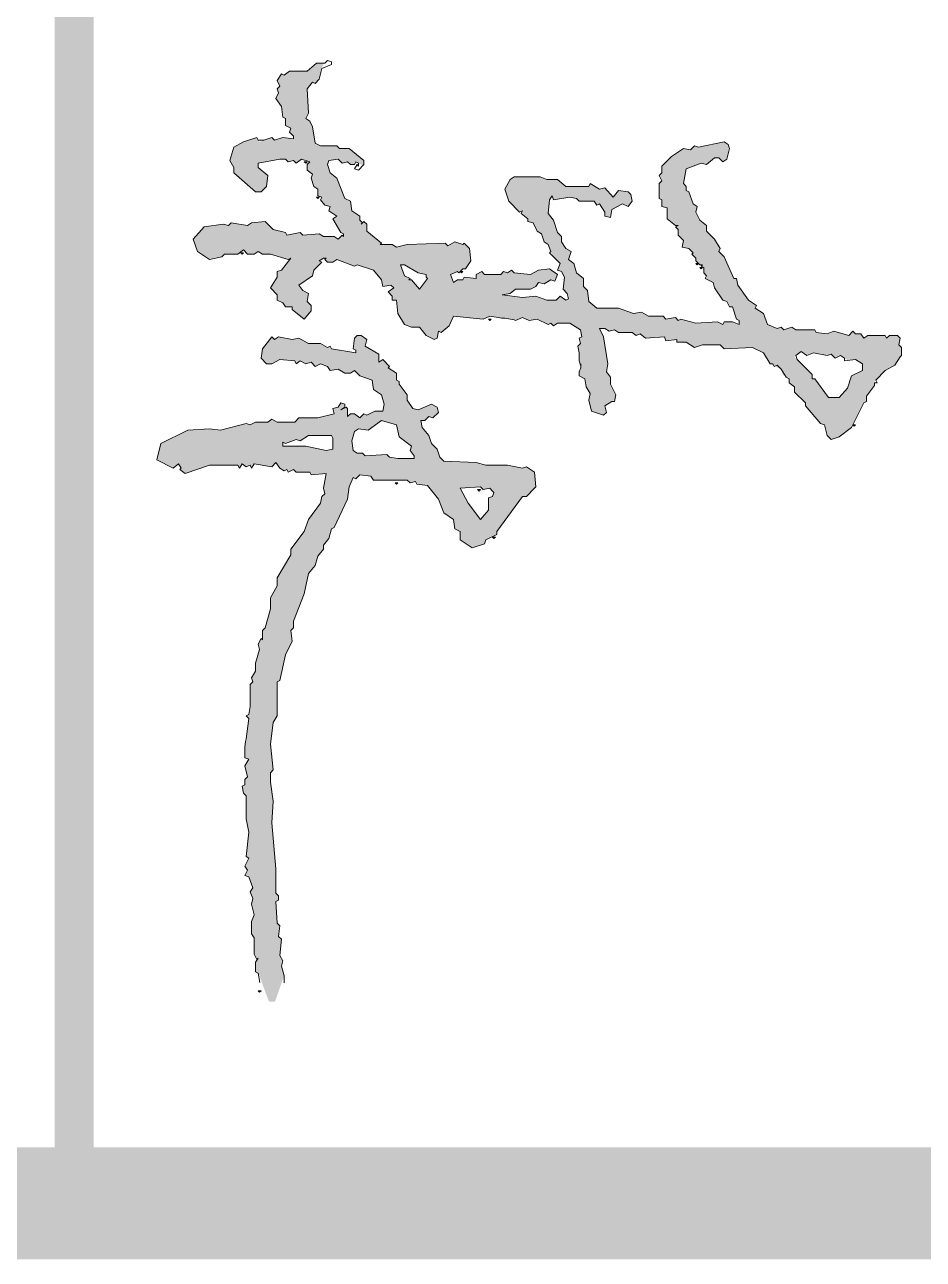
# Model space of a CAD drawing. Extents: x 1188826 to 1909461, y 608442 to 1651179.
# Drawn here: x 1497283 to 1497443.5, y 923463.6 to 923684.1 of the extents above; entities that cross this region are included whole.
import ezdxf

# ---------------------------------------------------------------- set-up
doc = ezdxf.new("R2010")
doc.units = 0
doc.header["$LTSCALE"] = 1000
doc.header["$MEASUREMENT"] = 0
doc.layers.add('WALL', color=9, linetype='Continuous', lineweight=40)
doc.layers.add('签名', color=7, linetype='Continuous', lineweight=18)
doc.layers.add('图框', color=140, linetype='Continuous')

# ---------------------------------------------------------------- blocks, each defined once
blk = doc.blocks.new('tq5113')
at = {"layer": '签名'}
h = blk.add_hatch(color=2, dxfattribs=at)
h.dxf.hatch_style = 1
h.paths.add_polyline_path([(6126.6, 7861.6), (6120.6, 7861.6), (6118.1, 7859.1), (6119.4, 7857.9), (6116.9, 7855.5), (6113.3, 7855.5), (6108.5, 7848.3), (6100, 7847), (6097.6, 7842.2), (6079.4, 7834.9), (6074.6, 7828.9), (6067.3, 7826.5), (6063.7, 7827.7), (6062.5, 7836.2), (6066.1, 7839.8), (6064.9, 7844.6), (6067.3, 7847), (6067.3, 7850.7), (6064.9, 7851.9), (6068.1, 7858.3), (6067.3, 7859.1), (6063.7, 7859.1), (6052.8, 7845.8), (6052.8, 7837.4), (6050.4, 7834.9), (6050.4, 7820.4), (6048, 7815.6), (6033.5, 7813.2), (6028.6, 7810.8), (6026.2, 7807.1), (6021.4, 7809.5), (5999.6, 7808.3), (5993.6, 7813.2), (5994.8, 7815.6), (5991.1, 7819.2), (5978.2, 7822.4), (5976.6, 7824.1), (5976.6, 7816.8), (5983.9, 7808.3), (5983.9, 7792.6), (5987.5, 7787.8), (5986.3, 7785.4), (5992.3, 7781.7), (5997.2, 7784.1), (5999.6, 7781.7), (6003.2, 7782.9), (6008.1, 7780.5), (6015.3, 7785.4), (6025, 7786.6), (6026.2, 7789), (6032.3, 7789), (6034.7, 7793.8), (6038.3, 7792.6), (6041.9, 7796.2), (6044.4, 7796.2), (6043.1, 7786.6), (6045.6, 7779.3), (6043.1, 7776.9), (6047, 7765.5), (6043.1, 7763.6), (6046.8, 7751.5), (6051.6, 7743), (6063.7, 7739.4), (6069.8, 7743), (6074.6, 7743), (6091.5, 7762.4), (6091.5, 7767.2), (6086.7, 7772), (6077, 7773.3), (6069.8, 7764.8), (6066.1, 7764.8), (6061.7, 7788.2), (6064.9, 7791.4), (6063.7, 7796.2), (6066.1, 7798.7), (6062.5, 7803.5), (6064.9, 7810.8), (6067.3, 7808.3), (6072.2, 7808.3), (6075.8, 7813.2), (6079.4, 7812), (6086.7, 7814.4), (6089.1, 7818), (6095.2, 7818), (6096.4, 7821.6), (6098.8, 7820.4), (6103.6, 7824.1), (6104.8, 7828.9), (6108.5, 7827.7), (6113.3, 7834.9), (6115.7, 7831.3), (6127.8, 7838.6), (6129, 7841), (6131.5, 7841), (6130.2, 7839.8), (6133.9, 7836.2), (6131.5, 7832.5), (6131.5, 7822.9), (6129, 7819.2), (6130.2, 7804.7), (6127.8, 7802.3), (6130.2, 7790.2), (6127.8, 7789), (6125.4, 7778.1), (6118.1, 7770.8), (6119.4, 7758.7), (6121.8, 7755.1), (6119.4, 7740.6), (6121.8, 7738.2), (6120.6, 7733.3), (6123, 7716.4), (6133.9, 7706.7), (6144.8, 7710.4), (6152, 7721.2), (6149.6, 7732.1), (6147.2, 7734.6), (6147.2, 7746.6), (6143.5, 7751.5), (6147.2, 7755.1), (6147.2, 7761.2), (6144.8, 7764.8), (6147.2, 7768.4), (6147.2, 7775.7), (6152, 7791.4), (6150.8, 7793.8), (6161.7, 7785.4), (6162.9, 7781.7), (6167.7, 7781.7), (6177.4, 7775.7), (6183.5, 7781.7), (6188.3, 7781.7), (6190.7, 7786.6), (6194.3, 7789), (6194.3, 7795), (6196.8, 7795), (6205.2, 7805.9), (6198, 7812), (6193.1, 7812), (6189.5, 7808.3), (6182.3, 7809.5), (6179.8, 7804.7), (6175, 7801.1), (6166.5, 7813.2), (6161.7, 7814.4), (6154.4, 7821.6), (6153.2, 7819.2), (6150.8, 7822.9), (6150.8, 7825.3), (6152, 7824.1), (6154.4, 7826.5), (6154.4, 7831.3), (6152, 7834.9), (6158.1, 7850.7), (6156.9, 7853.1), (6161.7, 7867.6), (6170.2, 7874.9), (6176.2, 7876.1), (6175, 7883.3), (6177.4, 7885.8), (6181, 7880.9), (6184.7, 7884.5), (6188.3, 7884.5), (6188.3, 7888.2), (6195, 7888.8), (6195.6, 7889.4), (6196, 7888.9), (6200.4, 7889.4), (6210.1, 7895.4), (6212.5, 7901.5), (6212.5, 7908.7), (6219.8, 7914.8), (6223.4, 7922), (6222.2, 7924.5), (6216.1, 7925.7), (6217.3, 7928.1), (6211.3, 7935.3), (6202.8, 7939), (6205.2, 7965.6), (6202.8, 7971.6), (6204.6, 7982), (6204.6, 7984.7), (6205.8, 7993.2), (6206.4, 7994.6), (6204, 8000.7), (6206.4, 8006.7), (6205.2, 8014), (6210.1, 8023.6), (6208.9, 8026.1), (6211.3, 8028.5), (6208.9, 8032.1), (6208.9, 8043), (6214.9, 8052.7), (6221, 8053.9), (6222.2, 8051.5), (6227, 8052.7), (6229.4, 8050.3), (6235.5, 8051.5), (6237.2, 8051.3), (6242.1, 8051.3), (6246.4, 8052.7), (6247, 8052.9), (6250.6, 8052.9), (6252.4, 8051.5), (6256, 8051.5), (6258.5, 8056.3), (6265.7, 8057.5), (6271.8, 8061.1), (6277.8, 8059.9), (6287.5, 8062.4), (6291.1, 8073.2), (6288.7, 8075.7), (6282.7, 8074.4), (6277.4, 8083.2), (6273, 8084.1), (6263.3, 8079.3), (6257.2, 8079.3), (6252.4, 8075.7), (6245.2, 8076.9), (6221, 8073.2), (6213.7, 8069.6), (6213.7, 8074.4), (6216.1, 8078.1), (6214.9, 8082.9), (6217.3, 8086.5), (6217.3, 8098.6), (6219.8, 8102.3), (6218.5, 8105.9), (6222.2, 8110.7), (6221, 8127.7), (6224.6, 8128.9), (6223.4, 8138.6), (6225.8, 8138.6), (6225.8, 8147), (6230.6, 8154.3), (6228.2, 8161.5), (6228.2, 8177.3), (6231.8, 8180.9), (6230.6, 8206.3), (6235.5, 8216), (6245.2, 8222), (6247.4, 8226), (6250, 8231.7), (6255, 8233.3), (6258.5, 8239), (6262.1, 8239), (6265.7, 8243.8), (6270.6, 8243.8), (6280.2, 8253.5), (6282.7, 8253.5), (6298.4, 8266.8), (6299.6, 8270.4), (6309.3, 8272.8), (6312.9, 8276.5), (6310.5, 8283.7), (6302, 8294.6), (6280.2, 8305.5), (6279, 8307.9), (6274.2, 8307.9), (6264.5, 8315.2), (6260.9, 8315.2), (6251.2, 8324.8), (6246.4, 8333.3), (6237.3, 8339.4), (6230.6, 8339.4), (6228.2, 8336.9), (6222.2, 8338.1), (6219.8, 8335.7), (6219.8, 8328.5), (6222.2, 8326), (6219.8, 8324.8), (6219.8, 8309.1), (6222.2, 8305.5), (6218.5, 8303.1), (6218.5, 8298.2), (6216.1, 8295.8), (6219.8, 8292.2), (6216.1, 8278.9), (6218.5, 8272.8), (6217.3, 8263.1), (6214.9, 8261.9), (6214.9, 8245), (6212.5, 8241.4), (6214.9, 8234.1), (6212.5, 8231.7), (6213.7, 8228.1), (6210.1, 8219.6), (6200.4, 8216), (6195.6, 8208.7), (6193.1, 8209.9), (6188.3, 8202.7), (6175, 8193), (6168.9, 8191.8), (6168.9, 8189.4), (6149.6, 8180.9), (6144.8, 8176.1), (6142.3, 8177.3), (6133.9, 8172.4), (6126.6, 8165.2), (6121.8, 8165.2), (6116.9, 8159.1), (6109.7, 8155.5), (6104.8, 8156.7), (6102.4, 8153.1), (6091.5, 8149.4), (6090.3, 8147), (6086.7, 8147), (6084.3, 8144.6), (6071, 8147), (6066.1, 8160.3), (6067.3, 8165.2), (6061.3, 8172.4), (6061.3, 8176.1), (6064.9, 8179.7), (6062.5, 8183.3), (6052.8, 8185.7), (6049.2, 8184.5), (6046.8, 8180.9), (6051.6, 8157.9), (6050.4, 8154.3), (6054, 8150.7), (6052.8, 8144.6), (6060.1, 8133.7), (6068.6, 8125.3), (6074.6, 8125.3), (6077, 8122.8), (6081.9, 8125.3), (6084.3, 8122.8), (6097.6, 8122.8), (6098.8, 8125.3), (6104.8, 8125.3), (6106, 8130.1), (6115.7, 8130.1), (6121.8, 8137.3), (6121.8, 8139.8), (6123, 8137.3), (6125.4, 8139.8), (6130.2, 8139.8), (6135.1, 8144.6), (6141.1, 8143.4), (6142.3, 8149.4), (6146, 8153.1), (6147.2, 8151.9), (6150.8, 8155.5), (6153.2, 8155.5), (6156.9, 8159.1), (6156.9, 8161.5), (6158.1, 8160.3), (6159.3, 8162.7), (6164.1, 8162.7), (6166.5, 8165.2), (6168.9, 8164), (6172.6, 8171.2), (6177.4, 8172.4), (6188.3, 8179.7), (6189.5, 8183.3), (6194.3, 8185.7), (6194.3, 8188.2), (6205.2, 8191.8), (6206.4, 8194.2), (6210.1, 8194.2), (6207.7, 8188.2), (6207.7, 8180.9), (6210.1, 8179.7), (6207.7, 8174.8), (6208.9, 8155.5), (6205.2, 8142.2), (6206.4, 8139.8), (6204, 8137.3), (6205.2, 8128.9), (6202.8, 8126.5), (6202.8, 8113.2), (6199.2, 8107.1), (6200.4, 8099.9), (6195.6, 8086.5), (6195.6, 8067.2), (6189.5, 8059.9), (6179.8, 8058.7), (6176.2, 8055.1), (6168.9, 8055.1), (6164.1, 8049), (6155.6, 8046.6), (6152, 8041.8), (6144.8, 8044.2), (6142.3, 8039.4), (6136.3, 8035.7), (6131.5, 8035.7), (6127.8, 8032.1), (6116.9, 8028.5), (6110.9, 8023.6), (6098.8, 8024.9), (6095.2, 8027.3), (6098.8, 8028.5), (6096.4, 8043), (6097.6, 8049), (6100, 8051.5), (6100, 8064.8), (6103.6, 8067.2), (6102.4, 8069.6), (6109.7, 8074.4), (6113.3, 8074.4), (6114.5, 8079.3), (6107.3, 8080.5), (6102.4, 8090.2), (6104.8, 8095), (6100, 8098.6), (6094, 8097.4), (6091.5, 8095), (6090.3, 8086.5), (6096.4, 8081.7), (6087.9, 8074.4), (6089.1, 8069.6), (6084.3, 8061.1), (6086.7, 8059.9), (6086.7, 8039.4), (6080.6, 8032.1), (6080.6, 8022.4), (6078.2, 8016.4), (6078.2, 7993.4), (6080.6, 7989.8), (6089.1, 7984.9), (6100, 7988.6), (6109.7, 7998.2), (6108.5, 8000.7), (6110.9, 7999.5), (6115.7, 8005.5), (6118.1, 8005.5), (6119.4, 8010.3), (6126.6, 8014), (6129, 8017.6), (6136.3, 8020), (6138.7, 8023.6), (6148.8, 8027.7), (6155.6, 8034.5), (6161.7, 8032.1), (6162.9, 8035.7), (6167.7, 8038.2), (6178.6, 8037), (6182.3, 8040.6), (6187.1, 8041.8), (6188.3, 8039.4), (6184.7, 8034.5), (6188.3, 8030.9), (6188.3, 8022.4), (6184.7, 8012.8), (6185.9, 8000.7), (6183.5, 7982.5), (6182.3, 7989.8), (6178.6, 7994.6), (6178.6, 8007.9), (6176.2, 8012.8), (6172.6, 8015.2), (6173.8, 8020), (6170.2, 8026.1), (6171.4, 8029.7), (6165.3, 8032.1), (6160.5, 8024.9), (6161.7, 8015.2), (6165.3, 8007.9), (6164.1, 7993.4), (6161.7, 7991), (6164.1, 7987.4), (6162.9, 7983.7), (6165.3, 7981.3), (6165.3, 7966.8), (6162.9, 7964.4), (6165.3, 7959.5), (6168.9, 7959.5), (6167.7, 7948.7), (6170.2, 7947.4), (6170.2, 7942.6), (6172.6, 7939), (6165.3, 7936.6), (6161.3, 7946.6), (6160.5, 7947.4), (6160.5, 7949.9), (6153.2, 7954.7), (6142.3, 7953.5), (6137.5, 7948.7), (6138.7, 7947.4), (6136.3, 7940.2), (6139.9, 7934.1), (6137.5, 7931.7), (6138.7, 7897.8), (6141.1, 7888.2), (6138.7, 7884.5), (6138.7, 7873.7), (6137.5, 7874.9)])
h.paths.add_polyline_path([(6156.9, 7891.8), (6156.9, 7895.4), (6164.1, 7907.5), (6165.3, 7914.8), (6167.7, 7914.8), (6168.9, 7916), (6178.6, 7908.7), (6170.2, 7901.5), (6170.2, 7899.1), (6168.9, 7900.3), (6166.5, 7895.4)], flags=16)
h.paths.add_polyline_path([(6234.3, 8249.8), (6237.9, 8254.7), (6235.5, 8260.7), (6237.9, 8272.8), (6236.7, 8276.5), (6240.3, 8280.1), (6237.9, 8284.9), (6242.4, 8291.6), (6241.5, 8298.2), (6245.2, 8304.3), (6251.2, 8304.3), (6256, 8294.6), (6266.9, 8291), (6275.4, 8283.7), (6275.4, 8274), (6258.5, 8261.9), (6258.5, 8259.5), (6254.8, 8259.5), (6238.9, 8243.6)], flags=16)
h = blk.add_hatch(color=2, dxfattribs=at)
h.dxf.hatch_style = 1
h.paths.add_polyline_path([(6325, 7853.1), (6322.6, 7849.5), (6314.1, 7848.3), (6305.6, 7850.7), (6303.2, 7854.3), (6304.4, 7862.8), (6296, 7874.9), (6299.6, 7888.2), (6310.5, 7890.6), (6318.9, 7901.5), (6322.6, 7900.3), (6327.4, 7903.9), (6329.8, 7903.9), (6329.8, 7889.4), (6328.6, 7882.1), (6326.2, 7879.7), (6327.4, 7860.3), (6325, 7857.9)], flags=16)
h.paths.add_polyline_path([(6321.4, 7831.3), (6322.6, 7825.3), (6318.9, 7807.1), (6318.9, 7786.6), (6315.3, 7786.6), (6316.5, 7789), (6312.9, 7798.7), (6314.1, 7802.3), (6309.3, 7809.5), (6309.3, 7830.1), (6311.7, 7831.3)], flags=16)
h.paths.add_polyline_path([(6356.4, 7945), (6355.2, 7963.2), (6357.6, 7965.6), (6356.4, 7971.6), (6358.9, 7974.1), (6360.1, 7975.3), (6363.7, 7974.1), (6364.9, 7970.4), (6375.8, 7970.4), (6384.3, 7963.2), (6369.7, 7952.3)], flags=16)
h.paths.add_polyline_path([(6357.6, 7960.7), (6357.6, 7963.2), (6358.9, 7962)], flags=0)
h.paths.add_polyline_path([(6814.8, 7774.3), (6814.9, 7779.7), (6791.9, 7787.8), (6783.4, 7785.4), (6778.6, 7786.6), (6773.7, 7784.1), (6759.2, 7785.4), (6756.8, 7782.9), (6747.1, 7784.1), (6744.7, 7781.7), (6725.4, 7780.5), (6724.2, 7782.9), (6720.5, 7782.9), (6718.1, 7780.5), (6696.3, 7780.5), (6655.2, 7776.9), (6635.9, 7778.1), (6618.9, 7775.7), (6610.5, 7775.7), (6608, 7778.1), (6585.1, 7775.7), (6565.7, 7778.1), (6559.6, 7781.7), (6529.4, 7781.7), (6528.2, 7784.1), (6505.2, 7789), (6493.1, 7795), (6483.4, 7793.8), (6481, 7796.2), (6475, 7796.2), (6450.8, 7805.9), (6432.6, 7809.5), (6425.4, 7815.6), (6416.9, 7818), (6410.9, 7822.9), (6407.2, 7822.9), (6401.2, 7827.7), (6392.7, 7830.1), (6391.5, 7832.5), (6366.1, 7844.6), (6355.2, 7845.8), (6346.8, 7849.5), (6348, 7851.9), (6344.3, 7855.5), (6345.5, 7865.2), (6349.2, 7867.6), (6349.2, 7897.8), (6351.6, 7900.3), (6350.4, 7905.1), (6352.8, 7906.3), (6354, 7916), (6366.1, 7925.7), (6378.2, 7930.5), (6384.3, 7939), (6392.7, 7940.2), (6395.1, 7945), (6402.4, 7945), (6409.7, 7955.9), (6406, 7966.8), (6402.4, 7968), (6397.6, 7977.7), (6395.1, 7977.7), (6363.7, 8000.7), (6363.7, 8004.3), (6355.2, 8012.8), (6341.9, 8011.5), (6337.1, 8004.3), (6338.3, 8000.7), (6335.9, 7987.4), (6335.9, 7968), (6333.5, 7959.5), (6332.2, 7930.5), (6328.6, 7926.9), (6321.4, 7924.5), (6316.5, 7919.6), (6309.3, 7917.2), (6302, 7911.2), (6296, 7909.9), (6296, 7913.6), (6292.3, 7917.2), (6293.5, 7920.8), (6288.7, 7925.7), (6283.9, 7924.5), (6281.4, 7919.6), (6286.3, 7907.5), (6285.1, 7902.7), (6277.8, 7897.8), (6273, 7897.8), (6263.3, 7890.6), (6260.9, 7890.6), (6259.7, 7888.2), (6253.6, 7888.2), (6248.8, 7880.9), (6247.6, 7882.1), (6241.5, 7876.1), (6243.9, 7872.4), (6236.7, 7872.4), (6229.4, 7860.3), (6223.4, 7861.6), (6219.8, 7856.7), (6219.8, 7853.1), (6222.2, 7850.7), (6231.8, 7849.5), (6233.1, 7851.9), (6235.5, 7851.9), (6231.8, 7830.1), (6229.4, 7828.9), (6230.6, 7826.5), (6227, 7820.4), (6227, 7809.5), (6222.2, 7801.1), (6223.4, 7795), (6221, 7782.9), (6223.4, 7779.3), (6221, 7776.9), (6231.8, 7768.4), (6240.3, 7767.2), (6245.2, 7772), (6245.2, 7776.9), (6241.5, 7784.1), (6242.7, 7797.5), (6245.2, 7798.7), (6242.7, 7802.3), (6245.2, 7807.1), (6243.9, 7812), (6247.6, 7815.6), (6245.2, 7820.4), (6247.6, 7826.5), (6251.2, 7828.9), (6250, 7836.2), (6253.6, 7842.2), (6253.6, 7847), (6251.2, 7850.7), (6256, 7855.5), (6259.7, 7866.4), (6268.1, 7867.6), (6273, 7874.9), (6281.4, 7877.3), (6287.5, 7876.1), (6287.5, 7868.8), (6291.1, 7861.6), (6289.9, 7859.1), (6293.5, 7855.5), (6289.9, 7850.7), (6289.9, 7847), (6292.3, 7844.6), (6285.1, 7844.6), (6283.9, 7843.4), (6286.3, 7838.6), (6283.9, 7842.2), (6281.4, 7842.2), (6280.2, 7838.6), (6283.9, 7836.2), (6285.1, 7831.3), (6289.9, 7832.5), (6293.5, 7818), (6293.5, 7801.1), (6297.2, 7797.5), (6297.2, 7781.7), (6294.7, 7776.9), (6297.2, 7773.3), (6297.2, 7762.4), (6299.6, 7757.5), (6298.4, 7753.9), (6304.4, 7730.9), (6303.2, 7721.2), (6304.4, 7701.9), (6316.5, 7677.7), (6331, 7674.1), (6338.3, 7688.6), (6334.7, 7693.4), (6338.3, 7695.8), (6339.5, 7694.6), (6343.1, 7699.5), (6335.9, 7721.2), (6335.9, 7746.6), (6338.3, 7747.9), (6334.7, 7750.3), (6337.1, 7753.9), (6335.9, 7757.5), (6338.3, 7758.7), (6334.7, 7761.2), (6337.1, 7776.9), (6333.5, 7780.5), (6338.3, 7784.1), (6340.7, 7787.8), (6339.5, 7790.2), (6341.9, 7791.4), (6339.5, 7796.2), (6341.9, 7798.7), (6341.9, 7810.8), (6344.3, 7812), (6343.1, 7825.3), (6356.4, 7822.9), (6361.3, 7824.1), (6363.7, 7821.6), (6369.7, 7820.4), (6384.3, 7809.5), (6395.1, 7805.9), (6410.9, 7793.8), (6415.7, 7793.8), (6436.3, 7781.7), (6443.5, 7781.7), (6454.4, 7775.7), (6464.1, 7775.7), (6481, 7770.8), (6483.4, 7768.4), (6491.9, 7768.4), (6490.7, 7767.2), (6495.5, 7764.8), (6500.4, 7766), (6512.5, 7762.4), (6519.7, 7762.4), (6525.8, 7758.7), (6529.4, 7760), (6531.8, 7757.5), (6551.2, 7757.5), (6558.4, 7756.3), (6559.6, 7753.9), (6562.1, 7756.3), (6580.2, 7753.9), (6583.6, 7753.3), (6587.5, 7752.7), (6597.1, 7752.7), (6598.4, 7756.3), (6604.4, 7752.7), (6614.1, 7755.1), (6616.5, 7752.7), (6621.3, 7752.7), (6622.5, 7750.3), (6628.6, 7751.5), (6631, 7753.9), (6651.6, 7753.9), (6663.7, 7756.3), (6685.4, 7753.9), (6686.7, 7756.3), (6693.9, 7752.7), (6697.5, 7755.1), (6702.4, 7752.7), (6703.6, 7756.3), (6713.3, 7760), (6716.9, 7757.5), (6722.9, 7760), (6727.8, 7758.7), (6737.5, 7761.2), (6743.5, 7758.7), (6754.4, 7758.7), (6758, 7761.2), (6772.5, 7761.2), (6777.4, 7763.6), (6776.2, 7764.8), (6779.8, 7762.4), (6788.3, 7762.4), (6789.5, 7764.8)])
at = {"layer": '图框', "const_width": 35}
blk.add_lwpolyline([(0, 7600.3), (7000, 7600.3)], dxfattribs=at)
at = {"layer": '签名', "color": 2, "elevation": 9704994.5}
for points in [[(6239.1, 8338.1), (6237.9, 8339.4), (6230.6, 8339.4), (6228.2, 8336.9), (6222.2, 8338.1), (6219.8, 8335.7), (6219.8, 8328.5), (6222.2, 8326), (6219.8, 8324.8), (6219.8, 8309.1), (6222.2, 8305.5), (6218.5, 8303.1), (6218.5, 8298.2), (6216.1, 8295.8), (6219.8, 8292.2), (6216.1, 8278.9), (6218.5, 8272.8), (6217.3, 8263.1), (6214.9, 8261.9), (6214.9, 8245), (6212.5, 8241.4), (6214.9, 8234.1), (6212.5, 8231.7), (6213.7, 8228.1), (6210.1, 8219.6), (6200.4, 8216), (6195.6, 8208.7), (6193.1, 8209.9), (6188.3, 8202.7), (6175, 8193), (6168.9, 8191.8), (6168.9, 8189.4), (6149.6, 8180.9), (6144.8, 8176.1), (6142.3, 8177.3), (6133.9, 8172.4), (6126.6, 8165.2), (6121.8, 8165.2), (6116.9, 8159.1), (6109.7, 8155.5), (6104.8, 8156.7), (6102.4, 8153.1), (6091.5, 8149.4), (6090.3, 8147), (6086.7, 8147), (6084.3, 8144.6), (6071, 8147), (6066.1, 8160.3), (6067.3, 8165.2), (6061.3, 8172.4), (6061.3, 8176.1), (6064.9, 8179.7), (6062.5, 8183.3), (6052.8, 8185.7), (6049.2, 8184.5), (6046.8, 8180.9), (6051.6, 8157.9), (6050.4, 8154.3), (6054, 8150.7), (6052.8, 8144.6), (6060.1, 8133.7), (6068.6, 8125.3), (6074.6, 8125.3), (6077, 8122.8), (6081.9, 8125.3), (6084.3, 8122.8), (6097.6, 8122.8), (6098.8, 8125.3), (6104.8, 8125.3), (6106, 8130.1), (6115.7, 8130.1), (6121.8, 8137.3), (6121.8, 8139.8), (6123, 8137.3), (6125.4, 8139.8), (6130.2, 8139.8), (6135.1, 8144.6), (6141.1, 8143.4), (6142.3, 8149.4), (6146, 8153.1), (6147.2, 8151.9), (6150.8, 8155.5), (6153.2, 8155.5), (6156.9, 8159.1), (6156.9, 8161.5), (6158.1, 8160.3), (6159.3, 8162.7), (6164.1, 8162.7), (6166.5, 8165.2), (6168.9, 8164), (6172.6, 8171.2), (6177.4, 8172.4), (6188.3, 8179.7), (6189.5, 8183.3), (6194.3, 8185.7), (6194.3, 8188.2), (6205.2, 8191.8), (6206.4, 8194.2), (6210.1, 8194.2), (6207.7, 8188.2), (6207.7, 8180.9), (6210.1, 8179.7), (6207.7, 8174.8), (6208.9, 8155.5), (6205.2, 8142.2), (6206.4, 8139.8), (6204, 8137.3), (6205.2, 8128.9), (6202.8, 8126.5), (6202.8, 8113.2), (6199.2, 8107.1), (6200.4, 8099.9), (6195.6, 8086.5), (6195.6, 8067.2), (6189.5, 8059.9), (6179.8, 8058.7), (6176.2, 8055.1), (6168.9, 8055.1), (6164.1, 8049), (6155.6, 8046.6), (6152, 8041.8), (6144.8, 8044.2), (6142.3, 8039.4), (6136.3, 8035.7), (6131.5, 8035.7), (6127.8, 8032.1), (6116.9, 8028.5), (6110.9, 8023.6), (6098.8, 8024.9), (6095.2, 8027.3), (6098.8, 8028.5), (6096.4, 8043), (6097.6, 8049), (6100, 8051.5), (6100, 8064.8), (6103.6, 8067.2), (6102.4, 8069.6), (6109.7, 8074.4), (6113.3, 8074.4), (6114.5, 8079.3), (6107.3, 8080.5), (6102.4, 8090.2), (6104.8, 8095), (6100, 8098.6), (6094, 8097.4), (6091.5, 8095), (6090.3, 8086.5), (6096.4, 8081.7), (6087.9, 8074.4), (6089.1, 8069.6), (6084.3, 8061.1), (6086.7, 8059.9), (6086.7, 8039.4), (6080.6, 8032.1), (6080.6, 8022.4), (6078.2, 8016.4), (6078.2, 7993.4), (6080.6, 7989.8), (6089.1, 7984.9), (6100, 7988.6), (6109.7, 7998.2), (6108.5, 8000.7), (6110.9, 7999.5), (6115.7, 8005.5), (6118.1, 8005.5), (6119.4, 8010.3), (6126.6, 8014), (6129, 8017.6), (6136.3, 8020), (6138.7, 8023.6), (6144.8, 8026.1), (6146, 8024.9), (6155.6, 8034.5), (6161.7, 8032.1), (6162.9, 8035.7), (6167.7, 8038.2), (6178.6, 8037), (6182.3, 8040.6), (6187.1, 8041.8), (6188.3, 8039.4), (6184.7, 8034.5), (6188.3, 8030.9), (6188.3, 8022.4), (6184.7, 8012.8), (6185.9, 8000.7), (6183.5, 7982.5), (6182.3, 7989.8), (6178.6, 7994.6), (6178.6, 8007.9), (6176.2, 8012.8), (6172.6, 8015.2), (6173.8, 8020), (6170.2, 8026.1), (6171.4, 8029.7), (6165.3, 8032.1), (6160.5, 8024.9), (6161.7, 8015.2), (6165.3, 8007.9), (6164.1, 7993.4), (6161.7, 7991), (6164.1, 7987.4), (6162.9, 7983.7), (6165.3, 7981.3), (6165.3, 7966.8), (6162.9, 7964.4), (6165.3, 7959.5), (6168.9, 7959.5), (6167.7, 7948.7), (6170.2, 7947.4), (6170.2, 7942.6), (6172.6, 7939), (6165.3, 7936.6), (6162.9, 7942.6), (6164.1, 7943.8), (6160.5, 7947.4), (6160.5, 7949.9), (6153.2, 7954.7), (6142.3, 7953.5), (6137.5, 7948.7), (6138.7, 7947.4), (6136.3, 7940.2), (6139.9, 7934.1), (6137.5, 7931.7), (6138.7, 7897.8), (6141.1, 7888.2), (6138.7, 7884.5), (6138.7, 7873.7), (6137.5, 7874.9), (6126.6, 7861.6), (6120.6, 7861.6), (6118.1, 7859.1), (6120.6, 7856.7), (6119.4, 7857.9), (6116.9, 7855.5), (6113.3, 7855.5), (6108.5, 7848.3), (6100, 7847), (6097.6, 7842.2), (6079.4, 7834.9), (6074.6, 7828.9), (6067.3, 7826.5), (6063.7, 7827.7), (6062.5, 7836.2), (6066.1, 7839.8), (6064.9, 7844.6), (6067.3, 7847), (6067.3, 7850.7), (6064.9, 7851.9), (6066.1, 7854.3), (6068.6, 7854.3), (6067.3, 7853.1), (6071, 7850.7), (6072.2, 7854.3), (6067.3, 7859.1), (6063.7, 7859.1), (6052.8, 7845.8), (6052.8, 7837.4), (6050.4, 7834.9), (6050.4, 7820.4), (6048, 7815.6), (6033.5, 7813.2), (6028.6, 7810.8), (6026.2, 7807.1), (6021.4, 7809.5), (5999.6, 7808.3), (5993.6, 7813.2), (5994.8, 7815.6), (5991.1, 7819.2), (5981.5, 7821.6), (5977.8, 7830.1), (5975.4, 7830.1), (5974.2, 7826.5), (5976.6, 7824.1), (5976.6, 7816.8), (5983.9, 7808.3), (5983.9, 7792.6), (5987.5, 7787.8), (5986.3, 7785.4), (5992.3, 7781.7), (5997.2, 7784.1), (5999.6, 7781.7), (6003.2, 7782.9), (6008.1, 7780.5), (6015.3, 7785.4), (6025, 7786.6), (6026.2, 7789), (6032.3, 7789), (6034.7, 7793.8), (6038.3, 7792.6), (6041.9, 7796.2), (6044.4, 7796.2), (6043.1, 7786.6), (6045.6, 7779.3), (6043.1, 7776.9), (6045.6, 7769.6), (6045.6, 7764.8), (6043.1, 7763.6), (6046.8, 7751.5), (6051.6, 7743), (6063.7, 7739.4), (6069.8, 7743), (6074.6, 7743), (6091.5, 7762.4), (6091.5, 7767.2), (6086.7, 7772), (6077, 7773.3), (6069.8, 7764.8), (6066.1, 7764.8), (6062.5, 7784.1), (6062.5, 7789), (6064.9, 7791.4), (6063.7, 7796.2), (6066.1, 7798.7), (6062.5, 7803.5), (6064.9, 7810.8), (6067.3, 7808.3), (6072.2, 7808.3), (6075.8, 7813.2), (6079.4, 7812), (6086.7, 7814.4), (6089.1, 7818), (6095.2, 7818), (6096.4, 7821.6), (6098.8, 7820.4), (6103.6, 7824.1), (6104.8, 7828.9), (6108.5, 7827.7), (6113.3, 7834.9), (6115.7, 7831.3), (6127.8, 7838.6), (6129, 7841), (6131.5, 7841), (6130.2, 7839.8), (6133.9, 7836.2), (6131.5, 7832.5), (6131.5, 7822.9), (6129, 7819.2), (6130.2, 7804.7), (6127.8, 7802.3), (6130.2, 7790.2), (6127.8, 7789), (6125.4, 7778.1), (6118.1, 7770.8), (6119.4, 7758.7), (6121.8, 7755.1), (6119.4, 7740.6), (6121.8, 7738.2), (6120.6, 7733.3), (6123, 7716.4), (6133.9, 7706.7), (6144.8, 7710.4), (6152, 7721.2), (6149.6, 7732.1), (6147.2, 7734.6), (6147.2, 7746.6), (6143.5, 7751.5), (6147.2, 7755.1), (6147.2, 7761.2), (6144.8, 7764.8), (6147.2, 7768.4), (6147.2, 7775.7), (6152, 7791.4), (6150.8, 7793.8), (6161.7, 7785.4), (6162.9, 7781.7), (6167.7, 7781.7), (6177.4, 7775.7), (6183.5, 7781.7), (6188.3, 7781.7), (6190.7, 7786.6), (6194.3, 7789), (6194.3, 7795), (6196.8, 7795), (6205.2, 7805.9), (6198, 7812), (6193.1, 7812), (6189.5, 7808.3), (6182.3, 7809.5), (6179.8, 7804.7), (6175, 7801.1), (6166.5, 7813.2), (6161.7, 7814.4), (6154.4, 7821.6), (6153.2, 7819.2), (6150.8, 7822.9), (6150.8, 7825.3), (6152, 7824.1), (6154.4, 7826.5), (6154.4, 7831.3), (6152, 7834.9), (6158.1, 7850.7), (6156.9, 7853.1), (6161.7, 7867.6), (6170.2, 7874.9), (6176.2, 7876.1), (6175, 7883.3), (6177.4, 7885.8), (6181, 7880.9), (6184.7, 7884.5), (6188.3, 7884.5), (6188.3, 7888.2), (6200.4, 7889.4), (6210.1, 7895.4), (6212.5, 7901.5), (6212.5, 7908.7), (6219.8, 7914.8), (6223.4, 7922), (6222.2, 7924.5), (6216.1, 7925.7), (6217.3, 7928.1), (6211.3, 7935.3), (6202.8, 7939), (6205.2, 7965.6), (6202.8, 7971.6), (6204, 7978.9), (6204.6, 7981.9), (6204.6, 7984.9), (6205.8, 7993.4), (6206.4, 7994.6), (6204, 8000.7), (6206.4, 8006.7), (6205.2, 8014), (6210.1, 8023.6), (6208.9, 8026.1), (6211.3, 8028.5), (6208.9, 8032.1), (6208.9, 8043), (6214.9, 8052.7), (6221, 8053.9), (6222.2, 8051.5), (6227, 8052.7), (6229.4, 8050.3), (6235.5, 8051.5), (6237.9, 8051.3), (6242.7, 8051.3), (6246.4, 8052.7), (6245.2, 8052.9), (6248.8, 8052.9), (6252.4, 8051.5), (6256, 8051.5), (6258.5, 8056.3), (6265.7, 8057.5), (6271.8, 8061.1), (6277.8, 8059.9), (6287.5, 8062.4), (6291.1, 8073.2), (6288.7, 8075.7), (6282.7, 8074.4), (6279, 8080.5), (6279, 8082.9), (6273, 8084.1), (6263.3, 8079.3), (6257.2, 8079.3), (6252.4, 8075.7), (6245.2, 8076.9), (6221, 8073.2), (6213.7, 8069.6), (6213.7, 8074.4), (6216.1, 8078.1), (6214.9, 8082.9), (6217.3, 8086.5), (6217.3, 8098.6), (6219.8, 8102.3), (6218.5, 8105.9), (6222.2, 8110.7), (6221, 8127.7), (6224.6, 8128.9), (6223.4, 8138.6), (6225.8, 8138.6), (6225.8, 8147), (6230.6, 8154.3), (6228.2, 8161.5), (6228.2, 8177.3), (6231.8, 8180.9), (6230.6, 8206.3), (6235.5, 8216), (6245.2, 8222), (6245.2, 8224.4), (6247.6, 8225.6), (6246.4, 8228.1), (6250, 8231.7), (6257.2, 8236.4), (6258.5, 8239), (6262.1, 8239), (6265.7, 8243.8), (6270.6, 8243.8), (6280.2, 8253.5), (6282.7, 8253.5), (6298.4, 8266.8), (6299.6, 8270.4), (6309.3, 8272.8), (6312.9, 8276.5), (6310.5, 8283.7), (6302, 8294.6), (6280.2, 8305.5), (6279, 8307.9), (6274.2, 8307.9), (6264.5, 8315.2), (6262.1, 8315.2), (6262.1, 8317.6), (6259.7, 8316.4), (6251.2, 8324.8), (6246.4, 8333.3), (6239.1, 8338.1)], [(6245.2, 8304.3), (6251.2, 8304.3), (6256, 8294.6), (6266.9, 8291), (6275.4, 8283.7), (6275.4, 8274), (6258.5, 8261.9), (6258.5, 8259.5), (6254.8, 8259.5), (6241.5, 8246.2), (6237.9, 8245), (6234.3, 8249.8), (6237.9, 8254.7), (6235.5, 8260.7), (6237.9, 8272.8), (6236.7, 8276.5), (6240.3, 8280.1), (6237.9, 8284.9), (6240.3, 8288.5), (6242.7, 8288.5), (6241.5, 8298.2), (6245.2, 8304.3)], [(6300.8, 8297), (6299.6, 8298.2), (6299.6, 8295.8), (6300.8, 8297)], [(6160.5, 8160.3), (6159.3, 8161.5), (6159.3, 8159.1), (6160.5, 8160.3)], [(6156.9, 8156.7), (6155.6, 8157.9), (6155.6, 8155.5), (6156.9, 8156.7)], [(6356.4, 8011.5), (6355.2, 8012.8), (6341.9, 8011.5), (6337.1, 8004.3), (6338.3, 8000.7), (6335.9, 7987.4), (6335.9, 7968), (6333.5, 7959.5), (6332.2, 7930.5), (6328.6, 7926.9), (6321.4, 7924.5), (6316.5, 7919.6), (6309.3, 7917.2), (6302, 7911.2), (6296, 7909.9), (6296, 7913.6), (6292.3, 7917.2), (6293.5, 7920.8), (6288.7, 7925.7), (6283.9, 7924.5), (6281.4, 7919.6), (6286.3, 7907.5), (6285.1, 7902.7), (6277.8, 7897.8), (6273, 7897.8), (6263.3, 7890.6), (6260.9, 7890.6), (6259.7, 7888.2), (6253.6, 7888.2), (6248.8, 7880.9), (6247.6, 7882.1), (6241.5, 7876.1), (6243.9, 7872.4), (6236.7, 7872.4), (6229.4, 7860.3), (6223.4, 7861.6), (6219.8, 7856.7), (6219.8, 7853.1), (6222.2, 7850.7), (6231.8, 7849.5), (6233.1, 7851.9), (6235.5, 7851.9), (6231.8, 7830.1), (6229.4, 7828.9), (6230.6, 7826.5), (6227, 7820.4), (6227, 7809.5), (6222.2, 7801.1), (6223.4, 7795), (6221, 7782.9), (6223.4, 7779.3), (6221, 7776.9), (6231.8, 7768.4), (6240.3, 7767.2), (6245.2, 7772), (6245.2, 7776.9), (6241.5, 7784.1), (6242.7, 7797.5), (6245.2, 7798.7), (6242.7, 7802.3), (6245.2, 7807.1), (6243.9, 7812), (6247.6, 7815.6), (6245.2, 7820.4), (6247.6, 7826.5), (6251.2, 7828.9), (6250, 7836.2), (6253.6, 7842.2), (6253.6, 7847), (6251.2, 7850.7), (6256, 7855.5), (6259.7, 7866.4), (6268.1, 7867.6), (6273, 7874.9), (6281.4, 7877.3), (6287.5, 7876.1), (6287.5, 7868.8), (6291.1, 7861.6), (6289.9, 7859.1), (6293.5, 7855.5), (6289.9, 7850.7), (6289.9, 7847), (6292.3, 7844.6), (6285.1, 7844.6), (6283.9, 7843.4), (6286.3, 7838.6), (6283.9, 7842.2), (6281.4, 7842.2), (6280.2, 7838.6), (6283.9, 7836.2), (6285.1, 7831.3), (6289.9, 7832.5), (6293.5, 7818), (6293.5, 7801.1), (6297.2, 7797.5), (6297.2, 7781.7), (6294.7, 7776.9), (6297.2, 7773.3), (6297.2, 7762.4), (6299.6, 7757.5), (6298.4, 7753.9), (6304.4, 7730.9), (6303.2, 7721.2), (6304.4, 7701.9), (6316.5, 7677.7), (6331, 7674.1), (6338.3, 7688.6), (6334.7, 7693.4), (6338.3, 7695.8), (6339.5, 7694.6), (6343.1, 7699.5), (6335.9, 7721.2), (6335.9, 7746.6), (6338.3, 7747.9), (6334.7, 7750.3), (6337.1, 7753.9), (6335.9, 7757.5), (6338.3, 7758.7), (6334.7, 7761.2), (6337.1, 7776.9), (6333.5, 7780.5), (6338.3, 7784.1), (6340.7, 7787.8), (6339.5, 7790.2), (6341.9, 7791.4), (6339.5, 7796.2), (6341.9, 7798.7), (6341.9, 7810.8), (6344.3, 7812), (6343.1, 7825.3), (6356.4, 7822.9), (6361.3, 7824.1), (6363.7, 7821.6), (6369.7, 7820.4), (6384.3, 7809.5), (6395.1, 7805.9), (6410.9, 7793.8), (6415.7, 7793.8), (6436.3, 7781.7), (6443.5, 7781.7), (6454.4, 7775.7), (6464.1, 7775.7), (6481, 7770.8), (6483.4, 7768.4), (6491.9, 7768.4), (6490.7, 7767.2), (6495.5, 7764.8), (6500.4, 7766), (6512.5, 7762.4), (6519.7, 7762.4), (6525.8, 7758.7), (6529.4, 7760), (6531.8, 7757.5), (6551.2, 7757.5), (6558.4, 7756.3), (6559.6, 7753.9), (6562.1, 7756.3), (6580.2, 7753.9), (6582.6, 7753.5), (6587.5, 7752.7), (6597.1, 7752.7), (6598.4, 7756.3), (6604.4, 7752.7), (6614.1, 7755.1), (6616.5, 7752.7), (6621.3, 7752.7), (6622.5, 7750.3), (6628.6, 7751.5), (6631, 7753.9), (6651.6, 7753.9), (6663.7, 7756.3), (6685.4, 7753.9), (6686.7, 7756.3), (6693.9, 7752.7), (6697.5, 7755.1), (6702.4, 7752.7), (6703.6, 7756.3), (6713.3, 7760), (6716.9, 7757.5), (6722.9, 7760), (6727.8, 7758.7), (6737.5, 7761.2), (6743.5, 7758.7), (6754.4, 7758.7), (6758, 7761.2), (6772.5, 7761.2), (6777.4, 7763.6), (6776.2, 7764.8), (6779.8, 7762.4), (6788.3, 7762.4), (6789.5, 7764.8), (6797.9, 7766.2)], [(6798.1, 7787.8), (6791.9, 7787.8), (6783.4, 7785.4), (6778.6, 7786.6), (6773.7, 7784.1), (6759.2, 7785.4), (6756.8, 7782.9), (6747.1, 7784.1), (6744.7, 7781.7), (6725.4, 7780.5), (6724.2, 7782.9), (6720.5, 7782.9), (6718.1, 7780.5), (6696.3, 7780.5), (6655.2, 7776.9), (6635.9, 7778.1), (6618.9, 7775.7), (6610.5, 7775.7), (6608, 7778.1), (6585.1, 7775.7), (6565.7, 7778.1), (6559.6, 7781.7), (6529.4, 7781.7), (6528.2, 7784.1), (6505.2, 7789), (6493.1, 7795), (6483.4, 7793.8), (6481, 7796.2), (6475, 7796.2), (6450.8, 7805.9), (6432.6, 7809.5), (6425.4, 7815.6), (6416.9, 7818), (6410.9, 7822.9), (6407.2, 7822.9), (6401.2, 7827.7), (6392.7, 7830.1), (6391.5, 7832.5), (6366.1, 7844.6), (6355.2, 7845.8), (6346.8, 7849.5), (6348, 7851.9), (6344.3, 7855.5), (6345.5, 7865.2), (6349.2, 7867.6), (6349.2, 7897.8), (6351.6, 7900.3), (6350.4, 7905.1), (6352.8, 7906.3), (6354, 7916), (6366.1, 7925.7), (6378.2, 7930.5), (6384.3, 7939), (6392.7, 7940.2), (6395.1, 7945), (6402.4, 7945), (6409.7, 7955.9), (6406, 7966.8), (6402.4, 7968), (6397.6, 7977.7), (6395.1, 7977.7), (6363.7, 8000.7), (6363.7, 8004.3), (6356.4, 8011.5)], [(6358.9, 7974.1), (6360.1, 7975.3), (6363.7, 7974.1), (6364.9, 7970.4), (6375.8, 7970.4), (6384.3, 7963.2), (6369.7, 7952.3), (6356.4, 7945), (6355.2, 7963.2), (6357.6, 7965.6), (6356.4, 7971.6), (6358.9, 7974.1)], [(6401.2, 7975.3), (6400, 7976.5), (6400, 7974.1), (6401.2, 7975.3)], [(6206.4, 7971.6), (6205.2, 7972.8), (6205.2, 7970.4), (6206.4, 7971.6)], [(6358.9, 7962), (6357.6, 7963.2), (6357.6, 7960.7), (6358.9, 7962)], [(6164.1, 7946.2), (6162.9, 7947.4), (6162.9, 7945), (6164.1, 7946.2)], [(6165.3, 7914.8), (6167.7, 7914.8), (6168.9, 7916), (6178.6, 7908.7), (6170.2, 7901.5), (6170.2, 7899.1), (6168.9, 7900.3), (6166.5, 7895.4), (6156.9, 7891.8), (6156.9, 7895.4), (6164.1, 7907.5), (6165.3, 7914.8)], [(6327.4, 7903.9), (6329.8, 7903.9), (6329.8, 7889.4), (6328.6, 7882.1), (6326.2, 7879.7), (6327.4, 7860.3), (6325, 7857.9), (6325, 7853.1), (6322.6, 7849.5), (6314.1, 7848.3), (6305.6, 7850.7), (6303.2, 7854.3), (6304.4, 7862.8), (6296, 7874.9), (6299.6, 7888.2), (6310.5, 7890.6), (6318.9, 7901.5), (6322.6, 7900.3), (6327.4, 7903.9)], [(6352.8, 7888.2), (6351.6, 7889.4), (6351.6, 7887), (6352.8, 7888.2)], [(6311.7, 7831.3), (6321.4, 7831.3), (6322.6, 7825.3), (6318.9, 7807.1), (6318.9, 7786.6), (6315.3, 7786.6), (6316.5, 7789), (6312.9, 7798.7), (6314.1, 7802.3), (6309.3, 7809.5), (6309.3, 7830.1), (6311.7, 7831.3)], [(6097.6, 7818), (6096.4, 7819.2), (6096.4, 7816.8), (6097.6, 7818)], [(6066.1, 7807.1), (6064.9, 7808.3), (6064.9, 7805.9), (6066.1, 7807.1)], [(6806.4, 7766), (6805.2, 7767.2), (6805.2, 7764.8), (6806.4, 7766)], [(6147.2, 7750.3), (6146, 7751.5), (6146, 7749.1), (6147.2, 7750.3)]]:
    blk.add_lwpolyline(points, dxfattribs=at)

msp = doc.modelspace()

# ---------------------------------------------------------------- linework, layer by layer
at = {"layer": '图框', "const_width": 20}
msp.add_lwpolyline([(1495771.74, 939593.59), (1495771.74, 923473.59), (1507251.74, 923473.59), (1507251.74, 939593.59)], close=True, dxfattribs=at)

# ---------------------------------------------------------------- block references
at = {"layer": 'WALL', "xscale": 0.2, "yscale": 0.2, "zscale": 0.2, "rotation": 270}
msp.add_blockref('tq5113', (1495771.74, 924872.61), dxfattribs=at)

doc.saveas('drawing.dxf')
